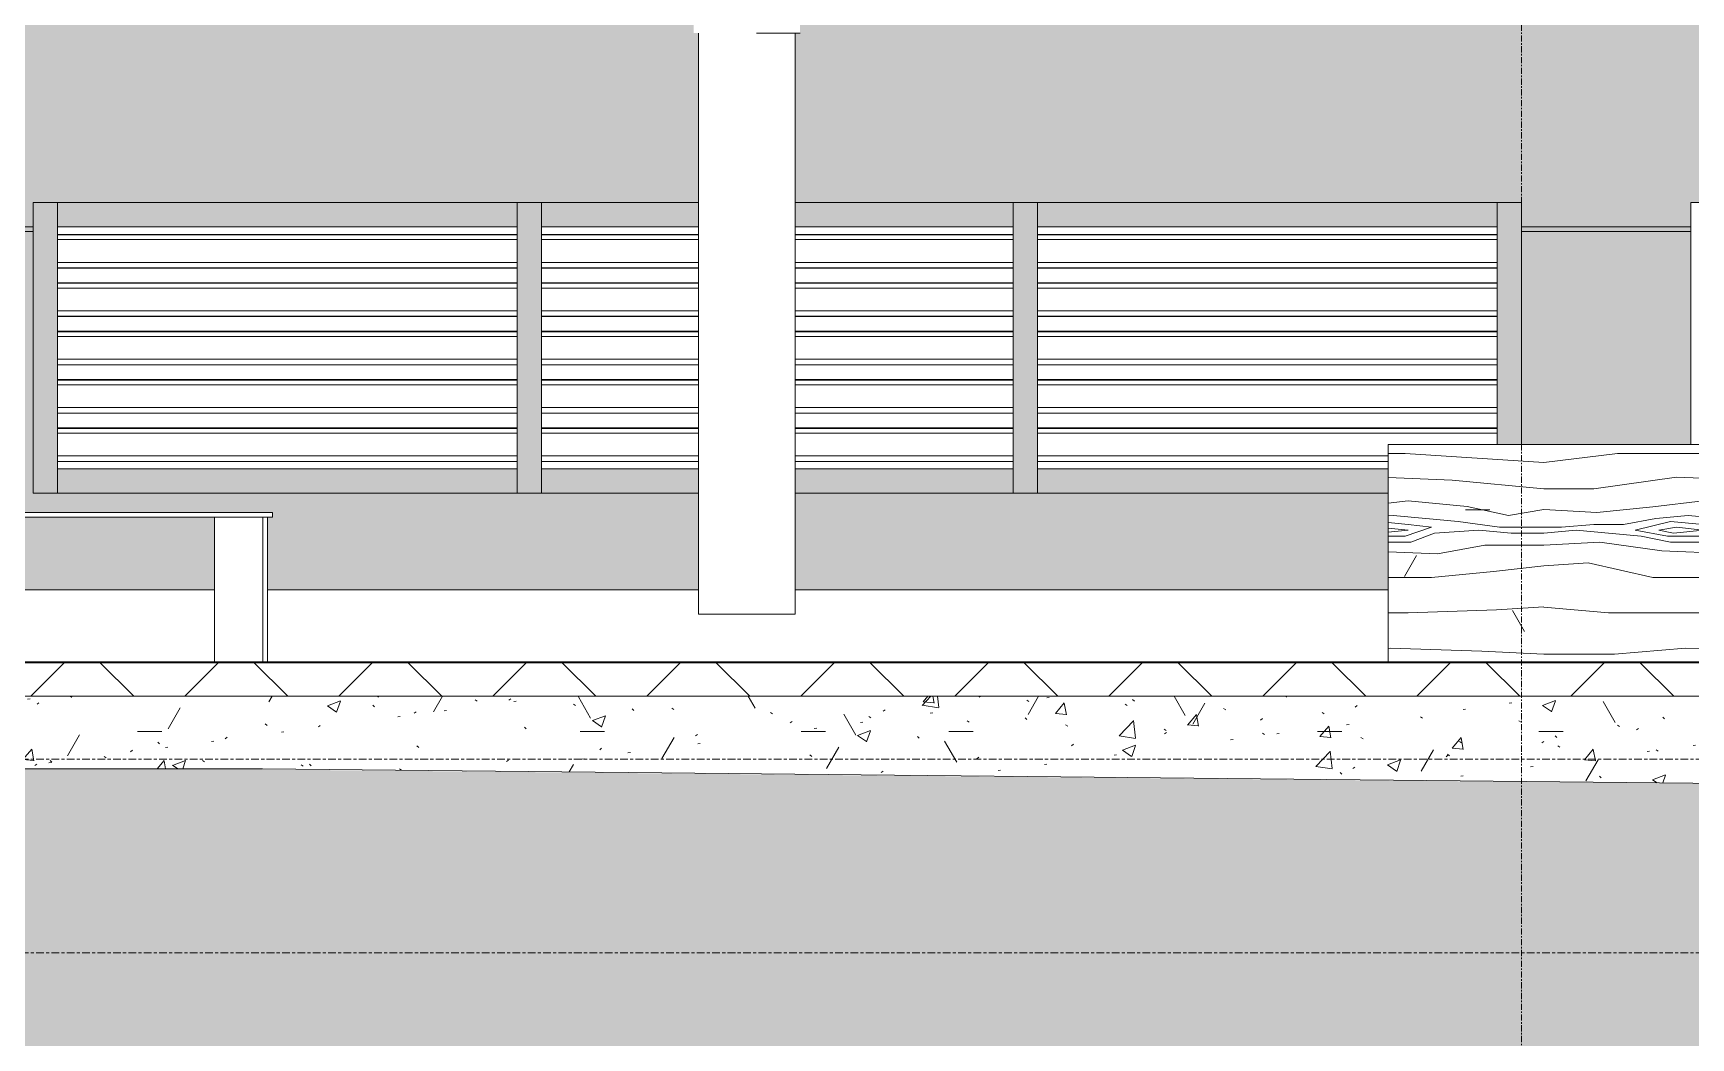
# Model space of a CAD drawing. Header units: millimetres. Extents: x 1240 to 198004, y -7796 to 35300.
# Drawn here: x 69962 to 73387, y -176 to 1900 of the extents above; entities that cross this region are included whole.
import ezdxf

# ---------------------------------------------------------------- set-up
doc = ezdxf.new("R2010")
doc.units = ezdxf.units.MM
doc.linetypes.add('Centre', pattern=[31.75, 6.35, -4.7625, 15.875, -4.7625])
doc.linetypes.add('Grid Line', pattern=[22.225, 12.7, -3.175, 3.175, -3.175])
for name, color, linetype, lineweight in [('A-DETL-GENF-3', 9, 'Continuous', 9), ('A-DETL-THIN', 151, 'Continuous', 9), ('A-FLOR', 192, 'Continuous', 9), ('A-FLOR-3', 192, 'Continuous', 35), ('A-FLOR-LEVL-2', 51, 'Centre', 9), ('A-FLOR-MCUT', 51, 'Continuous', 9), ('A-FLOR-PATT-3', 8, 'Continuous', 9), ('A-GLAZ-CWMG', 51, 'Continuous', 9), ('A-WALL', 113, 'Continuous', 9), ('A-WALL-PATT-3', 111, 'Continuous', 5), ('A-WALL-PATT-4', 111, 'Continuous', 9), ('S-COLS', 52, 'Continuous', 9), ('S-GRID-1', 1, 'Grid Line', 9)]:
    doc.layers.add(name, color=color, linetype=linetype, lineweight=lineweight)

# ---------------------------------------------------------------- blocks, each defined once
blk = doc.blocks.new('TRỤ ĐỂ XE - TRỤ ĐỂ XE-V129-TKCS_MẶT ĐỨNG NỘI KHU 1')
at = {"layer": 'S-COLS'}
for p, q in [((71336.3, 700), (71336.3, 1900)), ((71456.3, 1900), (71546.3, 1900)), ((71536.3, 1900), (71536.3, 700)), ((71536.3, 700), (71336.3, 700))]:
    blk.add_line(p, q, dxfattribs=at)
blk = doc.blocks.new('Rectangular Mullion - 50 x 100mm-3799017-TKCS_MẶT ĐỨNG NỘI KHU 1')
at = {"layer": 'A-GLAZ-CWMG'}
blk.add_hatch(color=256, dxfattribs=at).paths.add_polyline_path([(70011.9, 1500), (70961.9, 1500), (70961.9, 1550), (70011.9, 1550)])
for p, q in [((70011.9, 1500), (70011.9, 1550)), ((70961.9, 1550), (70961.9, 1500)), ((70961.9, 1500), (70011.9, 1500))]:
    blk.add_line(p, q, dxfattribs=at)
blk = doc.blocks.new('Rectangular Mullion - 50 x 100mm-3084809-TKCS_MẶT ĐỨNG NỘI KHU 1')
at = {"layer": 'A-GLAZ-CWMG'}
h = blk.add_hatch(color=256, dxfattribs=at)
h.paths.add_polyline_path([(71600.9, 950), (71986.9, 950), (71986.9, 1000), (71536.3, 1000), (71536.3, 950)])
h.paths.add_polyline_path([(71336.3, 950), (71336.3, 1000), (71011.9, 1000), (71011.9, 950)])
for p, q in [((71011.9, 950), (71011.9, 1000)), ((71011.9, 1000), (71336.3, 1000)), ((71536.3, 1000), (71986.9, 1000)), ((71986.9, 1000), (71986.9, 950))]:
    blk.add_line(p, q, dxfattribs=at)
blk = doc.blocks.new('Rectangular Mullion - 50 x 100mm-V193-TKCS_MẶT ĐỨNG NỘI KHU 1')
at = {"layer": 'A-GLAZ-CWMG'}
blk.add_hatch(color=256, dxfattribs=at).paths.add_polyline_path([(69961.9, 950), (70011.9, 950), (70011.9, 1050), (69961.9, 1050)])
blk.add_line((70011.9, 1050), (70011.9, 950), dxfattribs=at)
blk = doc.blocks.new('Rectangular Mullion - 50 x 100mm-V146-TKCS_MẶT ĐỨNG NỘI KHU 1')
at = {"layer": 'A-GLAZ-CWMG'}
blk.add_hatch(color=256, dxfattribs=at).paths.add_polyline_path([(73436.9, 1050), (73436.9, 1150), (73386.9, 1150), (73386.9, 1050)])
blk.add_line((73436.9, 1150), (73436.9, 1050), dxfattribs=at)
blk = doc.blocks.new('Rectangular Mullion - 50 x 100mm-V147-TKCS_MẶT ĐỨNG NỘI KHU 1')
at = {"layer": 'A-GLAZ-CWMG'}
blk.add_hatch(color=256, dxfattribs=at).paths.add_polyline_path([(73386.9, 1450), (73436.9, 1450), (73436.9, 1550), (73386.9, 1550), (73386.9, 1480.5)])
blk.add_line((73436.9, 1550), (73436.9, 1450), dxfattribs=at)
blk = doc.blocks.new('Rectangular Mullion - MULLION LA SACH-3084811-TKCS_MẶT ĐỨNG NỘI KHU 1')
at = {"layer": 'A-GLAZ-CWMG'}
for p, q in [((71336.3, 1084.3), (71011.9, 1084.3)), ((71336.3, 1083.3), (71011.9, 1083.3)), ((71336.3, 1083.2), (71011.9, 1083.2)), ((71336.3, 1073.5), (71011.9, 1073.5)), ((71986.9, 1084.3), (71536.3, 1084.3)), ((71986.9, 1083.3), (71536.3, 1083.3)), ((71986.9, 1083.2), (71536.3, 1083.2)), ((71986.9, 1073.5), (71536.3, 1073.5)), ((71336.3, 1026.5), (71011.9, 1026.5)), ((71336.3, 1015), (71011.9, 1015)), ((71336.3, 1014.8), (71011.9, 1014.8)), ((71986.9, 1026.5), (71536.3, 1026.5)), ((71986.9, 1015), (71536.3, 1015)), ((71986.9, 1014.8), (71536.3, 1014.8))]:
    blk.add_line(p, q, dxfattribs=at)
blk = doc.blocks.new('Rectangular Mullion - 50 x 100mm-V194-TKCS_MẶT ĐỨNG NỘI KHU 1')
at = {"layer": 'A-GLAZ-CWMG'}
blk.add_hatch(color=256, dxfattribs=at).paths.add_polyline_path([(72036.9, 950), (72036.9, 1050), (71986.9, 1050), (71986.9, 950)])
for p, q in [((71986.9, 1050), (71986.9, 950)), ((72036.9, 1050), (72036.9, 950))]:
    blk.add_line(p, q, dxfattribs=at)
blk = doc.blocks.new('Rectangular Mullion - 50 x 100mm-V151-TKCS_MẶT ĐỨNG NỘI KHU 1')
at = {"layer": 'A-GLAZ-CWMG'}
blk.add_hatch(color=256, dxfattribs=at).paths.add_polyline_path([(76836.9, 1050), (76836.9, 1150), (76786.9, 1150), (76786.9, 1050)])
for p, q in [((76786.9, 1150), (76786.9, 1050)), ((76836.9, 1150), (76836.9, 1050))]:
    blk.add_line(p, q, dxfattribs=at)
blk = doc.blocks.new('Rectangular Mullion - 50 x 100mm-V152-TKCS_MẶT ĐỨNG NỘI KHU 1')
at = {"layer": 'A-GLAZ-CWMG'}
blk.add_hatch(color=256, dxfattribs=at).paths.add_polyline_path([(76836.9, 1450), (76836.9, 1550), (76786.9, 1550), (76786.9, 1450)])
for p, q in [((76786.9, 1550), (76786.9, 1450)), ((76836.9, 1550), (76836.9, 1450))]:
    blk.add_line(p, q, dxfattribs=at)
blk = doc.blocks.new('Rectangular Mullion - 50 x 100mm-3799020-TKCS_MẶT ĐỨNG NỘI KHU 1')
at = {"layer": 'A-GLAZ-CWMG'}
blk.add_hatch(color=256, dxfattribs=at).paths.add_polyline_path([(72246.8, 950), (72761.8, 950), (72761.8, 1000), (72036.9, 1000), (72036.9, 950)])
for p, q in [((72036.9, 950), (72036.9, 1000)), ((72036.9, 1000), (72761.8, 1000))]:
    blk.add_line(p, q, dxfattribs=at)
blk = doc.blocks.new('Rectangular Mullion - MULLION LA SACH-3799021-TKCS_MẶT ĐỨNG NỘI KHU 1')
at = {"layer": 'A-GLAZ-CWMG'}
for p, q in [((72986.9, 1084.3), (72036.9, 1084.3)), ((72986.9, 1083.3), (72036.9, 1083.3)), ((72986.9, 1083.2), (72036.9, 1083.2)), ((72986.9, 1073.5), (72036.9, 1073.5)), ((72761.8, 1026.5), (72036.9, 1026.5)), ((72761.8, 1015), (72036.9, 1015)), ((72761.8, 1014.8), (72036.9, 1014.8))]:
    blk.add_line(p, q, dxfattribs=at)
blk = doc.blocks.new('Rectangular Mullion - MULLION LA SACH-V195-TKCS_MẶT ĐỨNG NỘI KHU 1')
at = {"layer": 'A-GLAZ-CWMG'}
for p, q in [((72986.9, 1184.3), (72036.9, 1184.3)), ((72986.9, 1183.3), (72036.9, 1183.3)), ((72986.9, 1183.2), (72036.9, 1183.2)), ((72986.9, 1173.5), (72036.9, 1173.5)), ((72986.9, 1126.5), (72036.9, 1126.5)), ((72986.9, 1115), (72036.9, 1115)), ((72986.9, 1114.8), (72036.9, 1114.8))]:
    blk.add_line(p, q, dxfattribs=at)
blk = doc.blocks.new('Rectangular Mullion - 50 x 100mm-V148-TKCS_MẶT ĐỨNG NỘI KHU 1')
at = {"layer": 'A-GLAZ-CWMG'}
blk.add_hatch(color=256, dxfattribs=at).paths.add_polyline_path([(77836.9, 1450), (77886.9, 1450), (77886.9, 1550), (77836.9, 1550), (77836.9, 1457.1)])
blk.add_line((77836.9, 1450), (77836.9, 1550), dxfattribs=at)
blk = doc.blocks.new('Rectangular Mullion - 50 x 100mm-V149-TKCS_MẶT ĐỨNG NỘI KHU 1')
at = {"layer": 'A-GLAZ-CWMG'}
blk.add_hatch(color=256, dxfattribs=at).paths.add_polyline_path([(77886.9, 1050), (77886.9, 1150), (77836.9, 1150), (77836.9, 1050)])
blk.add_line((77836.9, 1050), (77836.9, 1150), dxfattribs=at)
blk = doc.blocks.new('Rectangular Mullion - 50 x 100mm-3084807-TKCS_MẶT ĐỨNG NỘI KHU 1')
at = {"layer": 'A-GLAZ-CWMG'}
h = blk.add_hatch(color=256, dxfattribs=at)
h.paths.add_polyline_path([(71986.9, 1500), (71986.9, 1550), (71536.3, 1550), (71536.3, 1500), (71600.9, 1500)])
h.paths.add_polyline_path([(71336.3, 1500), (71336.3, 1550), (71011.9, 1550), (71011.9, 1500)])
for p, q in [((71011.9, 1500), (71011.9, 1550)), ((71986.9, 1550), (71986.9, 1500)), ((71336.3, 1500), (71011.9, 1500)), ((71986.9, 1500), (71536.3, 1500))]:
    blk.add_line(p, q, dxfattribs=at)
blk = doc.blocks.new('Rectangular Mullion - 50 x 100mm-V196-TKCS_MẶT ĐỨNG NỘI KHU 1')
at = {"layer": 'A-GLAZ-CWMG'}
blk.add_hatch(color=256, dxfattribs=at).paths.add_polyline_path([(70955.1, 950), (70961.9, 950), (70961.9, 1000), (70011.9, 1000), (70011.9, 950), (70309.3, 950)])
for p, q in [((70011.9, 950), (70011.9, 1000)), ((70011.9, 1000), (70961.9, 1000)), ((70961.9, 1000), (70961.9, 950))]:
    blk.add_line(p, q, dxfattribs=at)

msp = doc.modelspace()

# ---------------------------------------------------------------- hatches: boundary and pattern name
at = {"layer": 'A-DETL-GENF-3'}
h = msp.add_hatch(dxfattribs=at)
h.set_pattern_fill('FP_34', color=256, style=0, pattern_type=2)
h.set_pattern_definition([(0, (377.74, 0), (725.805, 725.805), [725.805, -725.805]), (0, (377.74, 272.2), (725.805, 725.805), [725.805, -725.805]), (0, (377.74, 544.35), (725.805, 725.805), [725.805, -725.805]), (90, (468.5, 635.1), (-725.805, 725.805), [725.805, -725.805]), (90, (740.64, 635.1), (-725.805, 725.805), [725.805, -725.805]), (90, (1012.8, 635.1), (-725.805, 725.805), [725.805, -725.805])])
h.paths.add_polyline_path([(8827.8, -3804.4), (87747, -3804.4), (87747, -201.6), (84415.2, -100), (84118.2, -100), (84118.2, 250), (81718.2, 250), (81718.2, -100), (81418.2, -100), (81418.2, 105.1), (75434.7, 330), (70309.3, 380), (69335.3, 380), (69335.3, 630), (61387.5, 630), (58586.3, 830), (47586.3, 830), (44536.9, 912.9), (44536.9, -2750), (44136.9, -2750), (44136.9, -2350), (40235.6, -2350), (40235.6, -2750), (39835.7, -2750), (39835.7, -2350), (33536.9, -2350), (33536.9, -2750), (33136.9, -2750), (33136.9, -2350), (28636.9, -2350), (28636.9, -2750), (28435.3, -2750), (28435.3, -2350), (23639, -2350), (23639, -2750), (23235.4, -2750), (23235.4, 900), (20988.2, 900), (20988.2, 830), (14148.2, 830), (14148.2, 930), (8088.2, 930), (8088.2, 500), (5079.4, 500), (5079.4, -3804.4), (5349.5, -3804.4)])
at = {"layer": 'A-FLOR-PATT-3'}
h = msp.add_hatch(dxfattribs=at)
h.set_pattern_fill('FP_6', color=256, style=0, pattern_type=2)
h.set_pattern_definition([(45, (377.74, 0), (-159.099, 159.099), []), (135, (377.74, 0), (-159.099, -159.099), [])])
h.paths.add_polyline_path([(69335.3, 530), (73436.3, 530), (73436.3, 600), (69335.3, 600), (69335.3, 596.9)])
h = msp.add_hatch(dxfattribs=at)
h.set_pattern_fill('FP_3', color=256, style=0, pattern_type=2)
h.set_pattern_definition([(0, (377.74, 0), (609.6, 152.4), [50.292, -406.908, 50.292, -406.908, -2438.4]), (0, (377.74, 0), (609.6, 152.4), [-914.4, 50.292, -864.108, 50.292, -406.908, -1066.8]), (0, (377.74, 0), (609.6, 152.4), [-2286, 50.292, -254.508, 50.292, -711.708]), (120, (606.34, 76.2), (-436.78227, 451.7291), [50.292, -406.908, 50.292, -406.908, -2438.4]), (120, (606.34, 76.2), (-436.78227, 451.7291), [-914.4, 50.292, -864.108, 50.292, -406.908, -1066.8]), (120, (606.34, 76.2), (-436.78227, 451.7291), [-2286, 50.292, -254.508, 50.292, -711.708]), (240, (682.54, 381), (-172.81773, -604.1291), [50.292, -406.908, 50.292, -406.908, -2438.4]), (240, (682.54, 381), (-172.81773, -604.1291), [-914.4, 50.292, -864.108, 50.292, -406.908, -1066.8]), (240, (682.54, 381), (-172.81773, -604.1291), [-2286, 50.292, -254.508, 50.292, -711.708])])
h.paths.add_polyline_path([(73436.3, 350), (73436.3, 530), (69335.3, 530), (69335.3, 380), (70435.6, 380), (72892.6, 355.4)])
h = msp.add_hatch(dxfattribs=at)
h.set_pattern_fill('FP_10', color=256, style=0, pattern_type=2)
h.set_pattern_definition([(50, (377.74, 0), (273.276, -23.9091), [28.575, -314.325]), (355, (377.74, 0), (-52.8646, 286.585), [22.86, -251.46]), (100.451, (400.51, -2), (220.4138, 262.6745), [24.285, -267.135]), (46.184, (377.74, 76.2), (406.6187, -63.0646), [42.863, -471.488]), (96.636, (411.63, 70.94), (356.1042, 371.1414), [36.428, -400.703]), (351.184, (377.74, 76.2), (356.1075, 371.138), [34.29, -377.19]), (21, (415.84, 57.15), (227.4212, -153.3982), [28.575, -314.325]), (326, (415.84, 57.15), (92.7027, 276.2822), [22.86, -251.46]), (71.451, (434.8, 44.37), (320.1254, 122.8816), [24.285, -267.135]), (37.5, (377.74, 0), (4.63248, 126.83261), [5.029, -243.383, 5.029, -250.241, -252.412]), (37.5, (377.74, 0), (4.63248, 126.83261), [-503.682, 5.029, -247.383]), (7.5, (377.74, 0), (100.22916, 150.27112), [5.029, -140.513, 5.029, -237.668, -96.202]), (7.5, (377.74, 0), (100.22916, 150.27112), [-388.239, 5.029, -91.173]), (327.5, (292.78, 0), (203.38684, -8.59348), [5.029, -90.221, 5.029, -292.151, -394.335]), (327.5, (292.78, 0), (203.38684, -8.59348), [-392.43, 5.029, -389.306]), (317.5, (254.68, 0), (222.1944, 38.13983), [5.029, -118.796, 5.029, -192.329, -280.035]), (317.5, (254.68, 0), (222.1944, 38.13983), [-321.183, 5.029, -275.006])])
h.paths.add_polyline_path([(73436.3, 350), (73436.3, 530), (69335.3, 530), (69335.3, 380), (70435.6, 380), (72892.6, 355.4)])
at = {"layer": 'A-WALL-PATT-3'}
h = msp.add_hatch(color=256, dxfattribs=at)
h.paths.add_polyline_path([(71845.9, 750), (72761.8, 750), (72761.8, 950), (71536.3, 950), (71536.3, 750), (71600.9, 750)])
h.paths.add_polyline_path([(69861.8, 750), (70336.3, 750), (70336.3, 900), (69861.8, 900)])
h.paths.add_polyline_path([(70446.3, 750), (71336.3, 750), (71336.3, 950), (69961.9, 950), (69961.9, 1490), (69761.9, 1490), (69761.8, 1050), (69861.8, 1050), (69861.8, 910), (70456.3, 910), (70456.3, 900), (70446.3, 900)])
h.paths.add_polyline_path([(77886.9, 1050), (78236.9, 1050), (78236.9, 1490), (77886.9, 1490), (77886.9, 1225.7)])
h.paths.add_polyline_path([(75736.9, 1050), (75736.9, 1490), (75536.9, 1490), (75536.9, 1050), (75574, 1050)])
h.paths.add_polyline_path([(73386.9, 1050), (73386.9, 1490), (73036.9, 1490), (73036.9, 1050), (73322.1, 1050)])
h.paths.add_polyline_path([(75536.9, 1500), (75736.9, 1500), (75736.9, 1550), (77886.9, 1550), (77886.9, 1500), (78236.9, 1500), (78236.9, 2200), (71546.3, 2200), (71546.3, 1900), (71536.3, 1900), (71536.3, 1550), (73036.9, 1550), (73036.9, 1500), (73386.9, 1500), (73386.9, 1550), (75536.9, 1550), (75536.9, 1540.1)])
h.paths.add_polyline_path([(69961.9, 1500), (69961.9, 1550), (71336.3, 1550), (71336.3, 1900), (71326.3, 1900), (71326.3, 2200), (69761.9, 2200), (69761.9, 1500)])
for points in [[(69961.9, 1490), (69961.9, 1500), (69761.9, 1500), (69761.9, 1490)], [(73215.5, 1490), (73386.9, 1490), (73386.9, 1500), (73036.9, 1500), (73036.9, 1490)]]:
    msp.add_hatch(color=256, dxfattribs=at).paths.add_polyline_path(points)
at = {"layer": 'A-WALL-PATT-4'}
h = msp.add_hatch(dxfattribs=at)
h.set_pattern_fill('FP_21', color=256, style=0, pattern_type=2)
h.set_pattern_definition([(0, (377.74, 0), (1219.2, 304.8), [50.292, -864.108, 50.292, -864.108, -4876.8]), (0, (377.74, 0), (1219.2, 304.8), [-1828.8, 50.292, -1778.508, 50.292, -864.108, -2133.6]), (0, (377.74, 0), (1219.2, 304.8), [-4572, 50.292, -559.308, 50.292, -1473.708]), (120, (834.94, 152.4), (-873.5645, 903.4582), [50.292, -864.108, 50.292, -864.108, -4876.8]), (120, (834.94, 152.4), (-873.5645, 903.4582), [-1828.8, 50.292, -1778.508, 50.292, -864.108, -2133.6]), (120, (834.94, 152.4), (-873.5645, 903.4582), [-4572, 50.292, -559.308, 50.292, -1473.708]), (240, (987.34, 762), (-345.6355, -1208.2582), [50.292, -864.108, 50.292, -864.108, -4876.8]), (240, (987.34, 762), (-345.6355, -1208.2582), [-1828.8, 50.292, -1778.508, 50.292, -864.108, -2133.6]), (240, (987.34, 762), (-345.6355, -1208.2582), [-4572, 50.292, -559.308, 50.292, -1473.708])])
h.paths.add_polyline_path([(76736.9, 351.1), (76736.9, 1050), (72761.8, 1050), (72761.8, 600), (73436.3, 600), (75436.3, 400), (76121.8, 374.2)])
h = msp.add_hatch(dxfattribs=at)
h.set_pattern_fill('FP_22', color=256, style=0, pattern_type=2)
h.set_pattern_definition([(349.695, (76925.91, 869.39), (3657.5982, -609.61005), [68.155, -6747.38]), (0, (76992.97, 857.2), (609.6, 609.6), [67.056, -542.544]), (18.435, (77060.02, 857.2), (1219.199, 609.602), [57.83, -1869.893]), (172.875, (77114.89, 875.49), (4267.1994, -609.5991), [49.148, -4865.604]), (174.806, (77066.12, 881.584), (6096.00395, -609.5547), [67.333, -6665.92]), (194.036, (76999.06, 887.68), (-1828.802, -609.5924), [75.403, -2438.04]), (9.462, (76974.68, 869.39), (3048.005, 609.5835), [37.08, -3670.97]), (353.66, (77011.256, 875.49), (-4876.8008, 609.5835), [55.202, -5464.96]), (185.711, (77066.12, 869.39), (-5486.3951, -609.6394), [61.264, -6065.14]), (168.69, (77005.16, 863.3), (2438.4, -609.6026), [31.084, -3077.28]), (354.806, (76871.05, 863.296), (-6096.00395, 609.5547), [67.333, -6665.92]), (348.69, (76938.1, 857.2), (-2438.4, 609.6026), [62.167, -3046.194]), (0, (76999.06, 845), (609.6, 609.6), [73.15, -536.45]), (20.556, (77072.216, 845.01), (3048.0001, 1219.197), [52.084, -5156.34]), (3.814, (77120.984, 863.296), (8534.40115, 609.5889), [91.643, -9072.654]), (354.806, (77212.424, 869.39), (-6096.00395, 609.5547), [67.333, -6665.92]), (0, (77279.5, 863.3), (609.6, 609.6), [67.056, -542.544]), (5.194, (76736.936, 863.296), (6096.00395, 609.5547), [67.333, -6665.92]), (354.806, (76803.99, 869.39), (-6096.00395, 609.5547), [67.333, -6665.92]), (0, (76736.94, 875.5), (609.6, 609.6), [36.58, -573.02]), (5.194, (76773.51, 875.49), (6096.00395, 609.5547), [67.333, -6665.92]), (0, (76840.57, 881.6), (609.6, 609.6), [60.96, -548.64]), (10.305, (76901.53, 881.584), (-3657.5982, -609.61005), [68.155, -6747.38]), (5.194, (76968.584, 893.776), (6096.00395, 609.5547), [67.333, -6665.92]), (354.806, (77035.64, 899.87), (-6096.00395, 609.5547), [67.333, -6665.92]), (354.806, (77102.696, 893.776), (-6096.00395, 609.5547), [67.333, -6665.92]), (351.87, (77169.75, 887.68), (-3657.6004, 609.5929), [86.21, -4224.31]), (0, (77255.1, 875.5), (609.6, 609.6), [91.44, -518.16]), (347.471, (77230.71, 509.73), (3047.9989, -609.6108), [56.202, -5564.033]), (354.289, (77285.576, 497.536), (-5486.3951, 609.6394), [61.264, -6065.14]), (8.13, (77230.71, 509.73), (3657.6004, 609.5929), [43.105, -4267.42]), (9.462, (77273.38, 515.82), (3048.005, 609.5835), [74.16, -3633.89]), (0, (76736.94, 528), (609.6, 609.6), [73.15, -536.45]), (350.538, (76810.09, 528.02), (-3048.005, 609.5835), [37.08, -3670.97]), (201.801, (76846.66, 521.92), (1828.8045, 609.5868), [32.83, -3249.97]), (192.995, (76816.184, 509.73), (5486.39314, 1219.23746), [81.33, -8051.747]), (352.875, (77297.77, 509.73), (-4267.1994, 609.5991), [49.148, -4865.604]), (7.125, (77297.77, 509.73), (4267.1994, 609.5991), [49.148, -4865.604]), (0, (76736.94, 515.8), (609.6, 609.6), [48.77, -560.83]), (194.036, (76785.7, 515.82), (-1828.802, -609.5924), [50.27, -2463.177]), (356.633, (76871.048, 534.112), (-9753.5944, 609.69188), [103.81, -10277.302]), (357.709, (76974.68, 528.016), (-14630.39665, 609.69909), [152.522, -15099.665]), (3.18, (77127.08, 521.92), (10363.1983, 609.6312), [109.897, -10879.823]), (9.462, (77236.81, 528.02), (3048.005, 609.5835), [111.24, -3596.81]), (10.305, (76736.936, 473.15), (-3657.5982, -609.61005), [68.155, -6747.38]), (15.945, (76803.99, 485.34), (-2438.4042, -609.5832), [88.76, -4349.196]), (0, (76889.34, 509.7), (609.6, 609.6), [79.25, -530.35]), (351.87, (76968.58, 509.73), (-3657.6004, 609.5929), [86.21, -4224.31]), (3.576, (77053.928, 497.536), (9144.00297, 609.5468), [97.726, -9674.906]), (351.254, (77151.464, 503.63), (4267.20096, -609.58783), [80.18, -7937.856]), (345.964, (77230.71, 491.44), (-1828.802, 609.5924), [75.403, -2438.04]), (0, (77303.86, 473.15), (609.6, 609.6), [42.67, -566.93]), (174.806, (76871.05, 534.11), (6096.00395, -609.5547), [134.665, -6598.587]), (355.236, (76736.936, 570.69), (-6705.5965, 609.6414), [146.81, -7193.745]), (0, (76883.24, 558.5), (609.6, 609.6), [140.21, -469.39]), (4.086, (77023.45, 558.496), (7924.79503, 609.65274), [171.123, -8385.02]), (0, (77194.14, 570.7), (609.6, 609.6), [152.4, -457.2]), (7.125, (76736.936, 442.67), (4267.1994, 609.5991), [147.443, -4767.31]), (6.34, (76883.24, 460.96), (4876.8008, 609.5835), [110.403, -5409.758]), (357.51, (76992.968, 473.152), (-13411.19697, 609.70439), [140.34, -13893.706]), (353.48, (77133.176, 467.056), (-15849.59217, 1828.85517), [214.749, -21260.135]), (3.013, (76736.936, 838.912), (10972.79715, 609.6408), [115.984, -11482.446]), (351.87, (76852.76, 845.01), (-3657.6004, 609.5929), [129.316, -4181.21]), (357.614, (76980.776, 826.72), (-14020.79943, 609.61372), [146.431, -14496.664]), (10.62, (77127.08, 820.624), (-6705.59246, -1219.23973), [99.236, -9824.334]), (0, (77224.6, 838.9), (609.6, 609.6), [121.92, -487.68]), (356.82, (76736.936, 912.064), (-10363.1983, 609.6312), [109.897, -10879.823]), (6.009, (76846.664, 905.968), (-6095.999, -609.59918), [116.464, -11529.93]), (6.71, (76962.488, 918.16), (-5486.39734, -609.61573), [104.346, -10330.325]), (354.289, (77066.12, 930.35), (-5486.3951, 609.6394), [122.528, -6003.877]), (347.905, (77188.04, 918.16), (-5486.39487, 1219.22295), [87.28, -8640.862]), (9.462, (77273.38, 899.87), (3048.005, 609.5835), [74.16, -3633.89]), (3.814, (76736.936, 796.24), (8534.40115, 609.5889), [91.643, -9072.654]), (347.196, (76828.376, 802.336), (-7924.80896, 1828.76326), [137.532, -13615.67]), (0, (76962.5, 771.86), (609.6, 609.6), [152.4, -457.2]), (5.44, (77114.888, 771.856), (-6705.6025, -609.56085), [128.595, -12730.932]), (6.71, (77242.904, 784.048), (-5486.39734, -609.61573), [104.346, -10330.325]), (0, (76736.94, 954.74), (609.6, 609.6), [103.63, -505.97]), (8.13, (76840.57, 954.74), (3657.6004, 609.5929), [172.42, -4138.1]), (357.614, (77011.256, 979.12), (-14020.79943, 609.61372), [146.431, -14496.664]), (354.472, (77157.56, 973.024), (12801.59101, -1219.3029), [189.859, -18796.025]), (6.843, (76736.936, 400), (-10363.19504, -1219.24128), [153.494, -15195.842]), (0, (76889.34, 418.3), (609.6, 609.6), [170.69, -438.91]), (356.348, (77060.024, 418.288), (-18897.604963, 1219.126665), [287.095, -28422.422]), (0, (76736.94, 613.36), (609.6, 609.6), [146.3, -463.3]), (4.764, (76883.24, 613.36), (6705.5965, 609.64143), [146.81, -7193.745]), (358.152, (77029.544, 625.552), (-18287.99624, 609.72412), [189.074, -18718.355]), (357.274, (77218.52, 619.456), (-12192.00424, 609.53415), [128.16, -12687.945]), (354.806, (76736.936, 710.896), (-6096.00395, 609.5547), [134.665, -6598.587]), (0, (76871.05, 698.7), (609.6, 609.6), [195.07, -414.53]), (1.909, (77066.12, 698.704), (17678.40105, 609.55323), [182.982, -18115.176]), (3.576, (77249, 704.8), (9144.00297, 609.5468), [97.726, -9674.906])])
h.paths.add_polyline_path([(76736.9, 351.1), (76736.9, 1050), (72761.8, 1050), (72761.8, 600), (73436.3, 600), (75436.3, 400), (76121.8, 374.2)])

# ---------------------------------------------------------------- linework, layer by layer
at = {"layer": 'A-DETL-THIN'}
for p, q in [((70435.6, 380), (69335.3, 380)), ((75434.7, 330), (70435.6, 380))]:
    msp.add_line(p, q, dxfattribs=at)
at = {"layer": 'A-FLOR'}
for p, q in [((69741.9, 910), (70456.3, 910)), ((70456.3, 900), (69741.9, 900)), ((70456.3, 910), (70456.3, 900)), ((69861.8, 750), (70336.3, 750)), ((70446.3, 750), (71336.3, 750)), ((71536.3, 750), (72761.8, 750))]:
    msp.add_line(p, q, dxfattribs=at)
at = {"layer": 'A-FLOR-3'}
msp.add_line((73436.3, 600), (69335.3, 600), dxfattribs=at)
at = {"layer": 'A-FLOR-LEVL-2'}
for p, q in [((89680, 400), (1240.2, 400)), ((91585, 0), (1240.2, 0))]:
    msp.add_line(p, q, dxfattribs=at)
at = {"layer": 'A-FLOR-MCUT'}
msp.add_line((73436.3, 530), (69335.3, 530), dxfattribs=at)
at = {"layer": 'A-WALL'}
for p, q in [((69961.9, 950), (69961.9, 1550)), ((69961.9, 1550), (71336.3, 1550)), ((71536.3, 1550), (73036.9, 1550)), ((73036.9, 1550), (73036.9, 1050)), ((73386.9, 1050), (73386.9, 1550)), ((73386.9, 1550), (75536.9, 1550)), ((69751.9, 1500), (69961.9, 1500)), ((69961.9, 1490), (69751.9, 1490)), ((73036.9, 1500), (73386.9, 1500)), ((73386.9, 1490), (73036.9, 1490)), ((78246.9, 1050), (72761.8, 1050)), ((72761.8, 1050), (72761.8, 600)), ((71336.3, 950), (69961.9, 950)), ((72761.8, 950), (71536.3, 950)), ((70336.3, 600), (70336.3, 900)), ((70436.3, 600), (70436.3, 900)), ((70446.3, 900), (70446.3, 600))]:
    msp.add_line(p, q, dxfattribs=at)
at = {"layer": 'S-GRID-1'}
msp.add_line((73036.9, -2695.9), (73036.9, 30542.5), dxfattribs=at)

# ---------------------------------------------------------------- block references
at = {"layer": 'A-GLAZ-CWMG'}
for name, p in [('Rectangular Mullion - 50 x 100mm-V147-TKCS_MẶT ĐỨNG NỘI KHU 1', (-3424.9, 0)), ('Rectangular Mullion - 50 x 100mm-3799017-TKCS_MẶT ĐỨNG NỘI KHU 1', (0, 0)), ('Rectangular Mullion - 50 x 100mm-V152-TKCS_MẶT ĐỨNG NỘI KHU 1', (-5825, 0)), ('Rectangular Mullion - 50 x 100mm-3084807-TKCS_MẶT ĐỨNG NỘI KHU 1', (0, 0)), ('Rectangular Mullion - 50 x 100mm-V152-TKCS_MẶT ĐỨNG NỘI KHU 1', (-4800, 0)), ('Rectangular Mullion - 50 x 100mm-3799017-TKCS_MẶT ĐỨNG NỘI KHU 1', (2025, 0)), ('Rectangular Mullion - 50 x 100mm-V148-TKCS_MẶT ĐỨNG NỘI KHU 1', (-4850.1, 0)), ('Rectangular Mullion - MULLION LA SACH-V195-TKCS_MẶT ĐỨNG NỘI KHU 1', (-2025, 300)), ('Rectangular Mullion - MULLION LA SACH-3084811-TKCS_MẶT ĐỨNG NỘI KHU 1', (0, 400)), ('Rectangular Mullion - MULLION LA SACH-V195-TKCS_MẶT ĐỨNG NỘI KHU 1', (0, 300)), ('Rectangular Mullion - 50 x 100mm-V146-TKCS_MẶT ĐỨNG NỘI KHU 1', (-3424.9, 300)), ('Rectangular Mullion - 50 x 100mm-V151-TKCS_MẶT ĐỨNG NỘI KHU 1', (-5825, 300)), ('Rectangular Mullion - 50 x 100mm-V151-TKCS_MẶT ĐỨNG NỘI KHU 1', (-4800, 300)), ('Rectangular Mullion - 50 x 100mm-V149-TKCS_MẶT ĐỨNG NỘI KHU 1', (-4850.1, 300)), ('Rectangular Mullion - MULLION LA SACH-V195-TKCS_MẶT ĐỨNG NỘI KHU 1', (-2025, 200)), ('Rectangular Mullion - MULLION LA SACH-3084811-TKCS_MẶT ĐỨNG NỘI KHU 1', (0, 300)), ('Rectangular Mullion - MULLION LA SACH-V195-TKCS_MẶT ĐỨNG NỘI KHU 1', (0, 200)), ('Rectangular Mullion - 50 x 100mm-V146-TKCS_MẶT ĐỨNG NỘI KHU 1', (-3424.9, 200)), ('Rectangular Mullion - 50 x 100mm-V151-TKCS_MẶT ĐỨNG NỘI KHU 1', (-5825, 200)), ('Rectangular Mullion - 50 x 100mm-V151-TKCS_MẶT ĐỨNG NỘI KHU 1', (-4800, 200)), ('Rectangular Mullion - 50 x 100mm-V149-TKCS_MẶT ĐỨNG NỘI KHU 1', (-4850.1, 200)), ('Rectangular Mullion - MULLION LA SACH-V195-TKCS_MẶT ĐỨNG NỘI KHU 1', (-2025, 100)), ('Rectangular Mullion - MULLION LA SACH-3084811-TKCS_MẶT ĐỨNG NỘI KHU 1', (0, 200)), ('Rectangular Mullion - MULLION LA SACH-V195-TKCS_MẶT ĐỨNG NỘI KHU 1', (0, 100)), ('Rectangular Mullion - 50 x 100mm-V146-TKCS_MẶT ĐỨNG NỘI KHU 1', (-3424.9, 100)), ('Rectangular Mullion - 50 x 100mm-V151-TKCS_MẶT ĐỨNG NỘI KHU 1', (-5825, 100)), ('Rectangular Mullion - 50 x 100mm-V151-TKCS_MẶT ĐỨNG NỘI KHU 1', (-4800, 100)), ('Rectangular Mullion - 50 x 100mm-V149-TKCS_MẶT ĐỨNG NỘI KHU 1', (-4850.1, 100)), ('Rectangular Mullion - MULLION LA SACH-V195-TKCS_MẶT ĐỨNG NỘI KHU 1', (-2025, 0)), ('Rectangular Mullion - MULLION LA SACH-3084811-TKCS_MẶT ĐỨNG NỘI KHU 1', (0, 100)), ('Rectangular Mullion - MULLION LA SACH-V195-TKCS_MẶT ĐỨNG NỘI KHU 1', (0, 0)), ('Rectangular Mullion - 50 x 100mm-V146-TKCS_MẶT ĐỨNG NỘI KHU 1', (-3424.9, 0)), ('Rectangular Mullion - 50 x 100mm-V151-TKCS_MẶT ĐỨNG NỘI KHU 1', (-5825, 0)), ('Rectangular Mullion - 50 x 100mm-V151-TKCS_MẶT ĐỨNG NỘI KHU 1', (-4800, 0)), ('Rectangular Mullion - 50 x 100mm-V149-TKCS_MẶT ĐỨNG NỘI KHU 1', (-4850.1, 0)), ('Rectangular Mullion - MULLION LA SACH-V195-TKCS_MẶT ĐỨNG NỘI KHU 1', (-2025, -100)), ('Rectangular Mullion - MULLION LA SACH-3084811-TKCS_MẶT ĐỨNG NỘI KHU 1', (0, 0)), ('Rectangular Mullion - MULLION LA SACH-3799021-TKCS_MẶT ĐỨNG NỘI KHU 1', (0, 0)), ('Rectangular Mullion - 50 x 100mm-V193-TKCS_MẶT ĐỨNG NỘI KHU 1', (0, 0)), ('Rectangular Mullion - 50 x 100mm-V194-TKCS_MẶT ĐỨNG NỘI KHU 1', (-1025, 0)), ('Rectangular Mullion - 50 x 100mm-V194-TKCS_MẶT ĐỨNG NỘI KHU 1', (0, 0)), ('Rectangular Mullion - 50 x 100mm-V196-TKCS_MẶT ĐỨNG NỘI KHU 1', (0, 0)), ('Rectangular Mullion - 50 x 100mm-3084809-TKCS_MẶT ĐỨNG NỘI KHU 1', (0, 0)), ('Rectangular Mullion - 50 x 100mm-3799020-TKCS_MẶT ĐỨNG NỘI KHU 1', (0, 0))]:
    msp.add_blockref(name, p, dxfattribs=at)
at = {"layer": 'S-COLS'}
msp.add_blockref('TRỤ ĐỂ XE - TRỤ ĐỂ XE-V129-TKCS_MẶT ĐỨNG NỘI KHU 1', (0, 0), dxfattribs=at)

doc.saveas('drawing.dxf')
